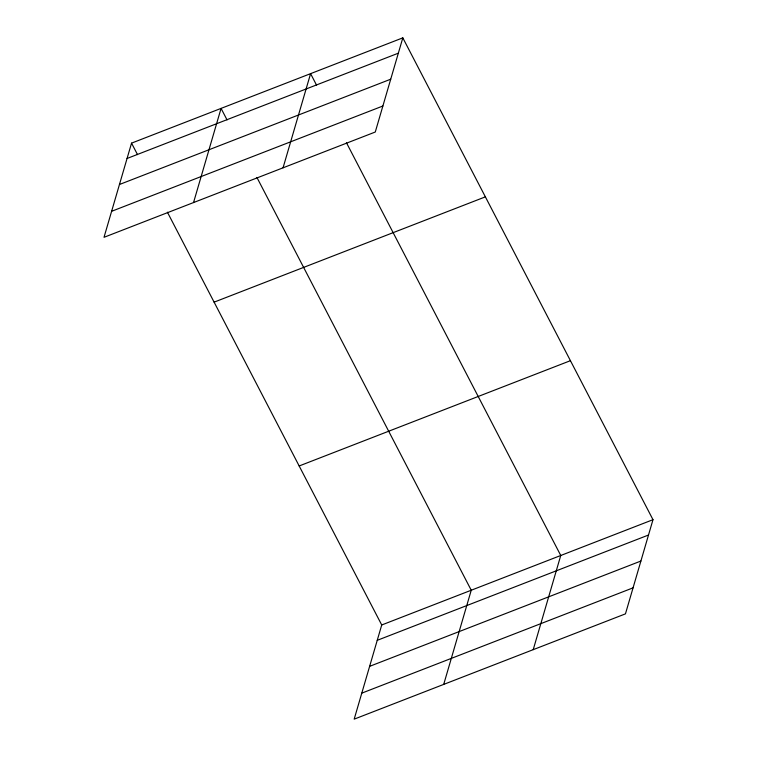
<?xml version="1.0" encoding="UTF-8"?>
<svg xmlns="http://www.w3.org/2000/svg" width="757" height="757" viewBox="0 0 757 757"><rect width="100%" height="100%" fill="white"/><g stroke="black" fill="none" stroke-linecap="round" stroke-linejoin="round"><path stroke-width="1.14" d="M131.548 143.139L104.012 237.31L375.273 132.021L402.819 37.85L131.548 143.139L137.528 154.646M193.537 202.564L221.072 108.393L227.043 119.899M283.052 167.817L310.588 73.647L316.558 85.153M167.401 212.187L381.727 624.979L354.181 719.15L625.452 613.861L652.988 519.69L402.819 37.85M443.706 684.404L471.242 590.233L256.916 177.441M533.221 649.657L560.757 555.487L346.432 142.695M127.062 158.478L398.324 53.189M119.464 184.5L390.726 79.201M111.62 211.298L382.881 106.008M214.108 302.147L485.369 196.858M299.166 465.971L570.428 360.682M381.727 624.979L652.988 519.69M377.232 640.327L648.503 535.029M369.634 666.34L640.895 561.041M361.789 693.138L633.051 587.848"/></g></svg>
